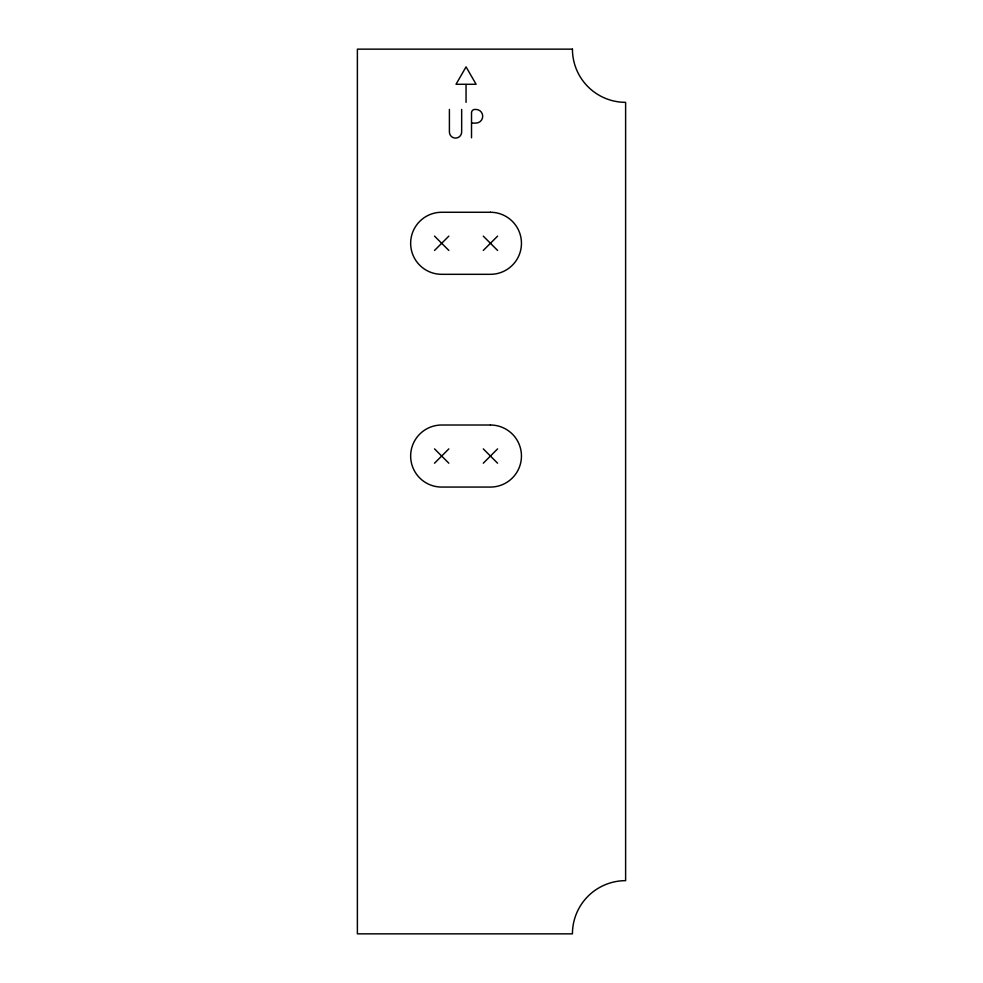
<?xml version="1.0" encoding="UTF-8"?>
<svg xmlns="http://www.w3.org/2000/svg" width="983" height="983" viewBox="0 0 983 983"><rect width="100%" height="100%" fill="white"/><g stroke="black" fill="none" stroke-linecap="round" stroke-linejoin="round"><path stroke-width="1.47" d="M434.523 250.444L448.838 236.129M483.28 250.444L497.595 236.129M434.523 463.202L448.838 448.887M483.28 463.202L497.595 448.887M465.352 84.28L456.014 84.28L466.053 66.881L476.104 84.28L466.053 84.28L466.053 102.343M472.221 123.096L475.883 123.096A6.832 6.832 0 0 0 482.714 116.264A6.832 6.832 0 0 0 475.883 109.432L474.838 109.432A3.33 3.33 0 0 0 471.521 112.75L471.521 137.792M483.28 236.129L497.595 250.444M434.523 236.129L448.838 250.444M483.28 448.887L497.595 463.202M434.523 448.887L448.838 463.202M461.666 109.432L461.666 131.968A6.131 6.131 0 0 1 455.534 138.099A6.131 6.131 0 0 1 449.403 131.968L449.403 109.432M572.438 49.15L357.382 49.15L357.382 933.85L572.438 933.85A53.193 53.193 0 0 1 625.618 880.657L625.618 102.343A53.193 53.193 0 0 1 572.438 49.15M490.431 212.267L441.674 212.267A31.026 31.026 0 0 0 410.648 243.292A31.026 31.026 0 0 0 441.674 274.318L490.431 274.318A31.026 31.026 0 0 0 521.457 243.292A31.026 31.026 0 0 0 490.431 212.267M490.431 425.012L441.674 425.012A31.026 31.026 0 0 0 410.648 456.038A31.026 31.026 0 0 0 441.674 487.064L490.431 487.064A31.026 31.026 0 0 0 521.457 456.038A31.026 31.026 0 0 0 490.431 425.012"/></g></svg>
